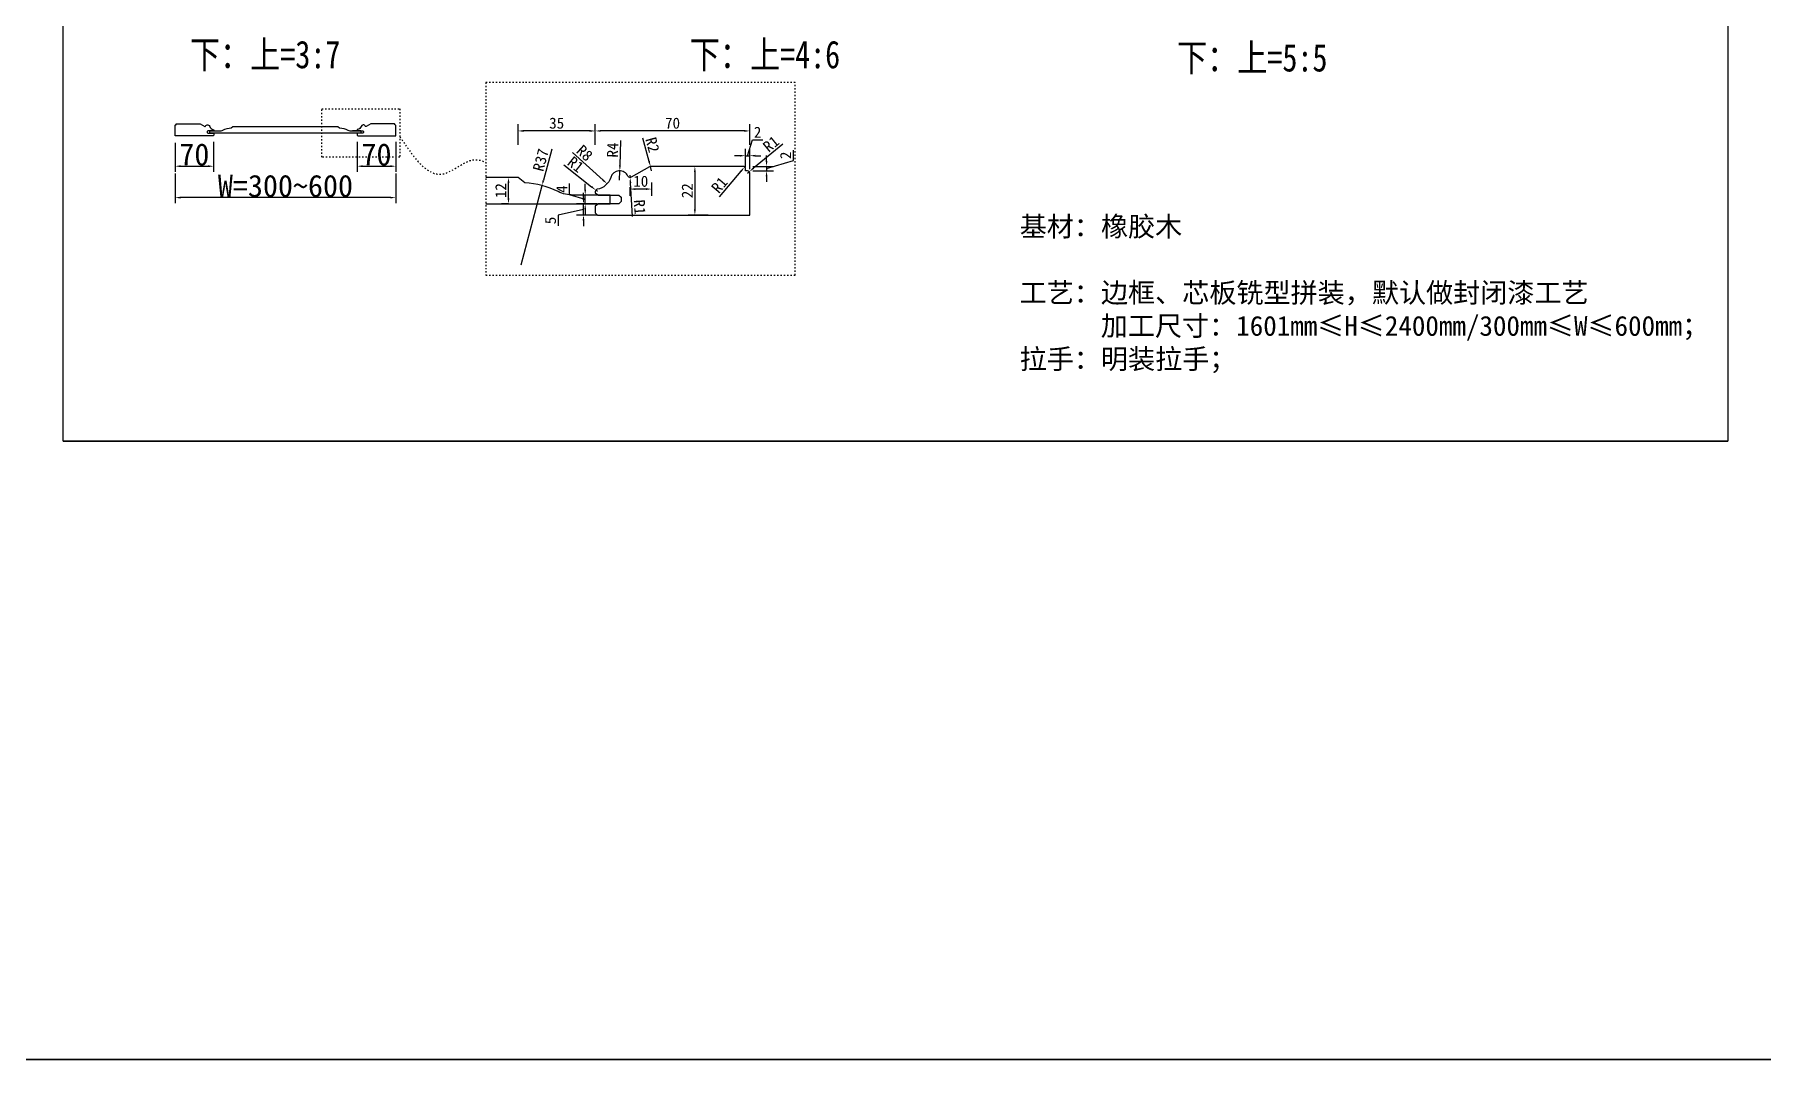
# Model space of a CAD drawing. Header units: millimetres. Extents: x 85186 to 129000, y -77269 to -36327.
# Drawn here: x 93375 to 96507, y -77269 to -75413 of the extents above; entities that cross this region are included whole.
import ezdxf

# ---------------------------------------------------------------- set-up
doc = ezdxf.new("R2010")
doc.units = ezdxf.units.MM
doc.linetypes.add('100', pattern=[30, 12, -18])
doc.styles.add('KLF-1_宋体', font='SimSun.ttf')
doc.styles.get("Standard").update_dxf_attribs({"font": 'SimSun.ttf'})
doc.styles.add('ZB_宋体', font='SimSun.ttf')
doc.styles.add('宋体', font='SimSun.ttf', dxfattribs={"width": 0.8})
doc.dimstyles.new('ZB16-1.0+4倍大样', dxfattribs={"dimscale": 10, "dimtxt": 2, "dimasz": 1, "dimexe": 1.25, "dimexo": 0.625, "dimgap": 0.4, "dimtad": 1, "dimdec": 1, "dimlfac": 0.25, "dimtxsty": 'Standard', "dimcen": 2.5, "dimclrd": 144, "dimclre": 144, "dimclrt": 4, "dimadec": 0, "dimazin": 0, "dimtfac": 1, "dimtdec": 1, "dimtmove": 1, "dimatfit": 3, "dimfxlon": 1, "dimarcsym": 0})
doc.dimstyles.new('客来福标注小', dxfattribs={"dimscale": 20, "dimtxt": 2, "dimasz": 0.5, "dimexe": 0.5, "dimexo": 0, "dimgap": 0.05, "dimtad": 1, "dimdec": 0, "dimzin": 0, "dimdsep": 46, "dimtxsty": 'Standard', "dimcen": 0, "dimclrd": 256, "dimclre": 256, "dimclrt": 256, "dimadec": 0, "dimazin": 0, "dimtfac": 1, "dimtdec": 0, "dimtofl": 0, "dimtmove": 1, "dimatfit": 3, "dimfxl": 2.2, "dimfxlon": 1, "dimtolj": 1, "dimtzin": 0, "dimarcsym": 0})

# ---------------------------------------------------------------- blocks, each defined once
blk = doc.blocks.new('*D3306')
at = {"lineweight": -2, "transparency": 16777216}
for p, q in [((93630, -75609.1), (93630, -75661.2)), ((93700, -75607.2), (93700, -75661.2)), ((93640, -75651.2), (93690, -75651.2))]:
    blk.add_line(p, q, dxfattribs=at)
at = {"transparency": 16777216}
for points in [[(93640, -75649.5), (93640, -75652.9), (93630, -75651.2)], [(93690, -75649.5), (93690, -75652.9), (93700, -75651.2)]]:
    blk.add_solid(points, dxfattribs=at)
at = {"layer": 'Defpoints', "color": 0, "transparency": 16777216}
for p in [(93630, -75609.1), (93700, -75606.6), (93700, -75651.2)]:
    blk.add_point(p, dxfattribs=at)
at = {"transparency": 16777216, "insert": (93665, -75630.2), "char_height": 40, "attachment_point": 5, "style": 'KLF-1_宋体'}
blk.add_mtext('\\A1;70', dxfattribs=at)
blk = doc.blocks.new('*D3307')
at = {"lineweight": -2, "transparency": 16777216}
for p, q in [((93960.1, -75607.2), (93960.1, -75661.2)), ((94030.1, -75607.2), (94030.1, -75661.2)), ((93970.1, -75651.2), (94020.1, -75651.2))]:
    blk.add_line(p, q, dxfattribs=at)
at = {"transparency": 16777216}
for points in [[(93970.1, -75649.5), (93970.1, -75652.9), (93960.1, -75651.2)], [(94020.1, -75649.5), (94020.1, -75652.9), (94030.1, -75651.2)]]:
    blk.add_solid(points, dxfattribs=at)
at = {"layer": 'Defpoints', "color": 0, "transparency": 16777216}
for p in [(93960.1, -75606.6), (94030.1, -75604.5), (94030.1, -75651.2)]:
    blk.add_point(p, dxfattribs=at)
at = {"transparency": 16777216, "insert": (93995.1, -75630.2), "char_height": 40, "attachment_point": 5, "style": 'KLF-1_宋体'}
blk.add_mtext('\\A1;70', dxfattribs=at)
blk = doc.blocks.new('*D3308')
at = {"lineweight": -2, "transparency": 16777216}
for p, q in [((93630, -75664.1), (93630, -75718.1)), ((94030.1, -75664.1), (94030.1, -75718.1)), ((94020.1, -75708.1), (93640, -75708.1))]:
    blk.add_line(p, q, dxfattribs=at)
at = {"transparency": 16777216}
for points in [[(93640, -75706.4), (93640, -75709.7), (93630, -75708.1)], [(94020.1, -75706.4), (94020.1, -75709.7), (94030.1, -75708.1)]]:
    blk.add_solid(points, dxfattribs=at)
at = {"layer": 'Defpoints', "color": 0, "transparency": 16777216}
for p in [(93630, -75612.9), (94030.1, -75612.9), (93630, -75708.1)]:
    blk.add_point(p, dxfattribs=at)
at = {"transparency": 16777216, "insert": (93830.1, -75687.1), "char_height": 40, "attachment_point": 5, "style": 'KLF-1_宋体'}
blk.add_mtext('\\A1;W=300~600', dxfattribs=at)
blk = doc.blocks.new('*D3309')
at = {"color": 144, "lineweight": -2, "transparency": 16777216}
for p, q in [((94234.3, -75671.4), (94221.8, -75671.4)), ((94234.3, -75709.4), (94234.3, -75681.4)), ((94234.3, -75719.4), (94221.8, -75719.4))]:
    blk.add_line(p, q, dxfattribs=at)
at = {"color": 144, "transparency": 16777216}
for points in [[(94232.7, -75681.4), (94236, -75681.4), (94234.3, -75671.4)], [(94232.7, -75709.4), (94236, -75709.4), (94234.3, -75719.4)]]:
    blk.add_solid(points, dxfattribs=at)
at = {"layer": 'Defpoints', "color": 0, "transparency": 16777216}
for p in [(94234.3, -75671.4), (94239.2, -75671.4), (94239.2, -75719.4)]:
    blk.add_point(p, dxfattribs=at)
at = {"color": 4, "transparency": 16777216, "insert": (94220.3, -75695.4), "char_height": 20, "attachment_point": 5, "rotation": 90}
blk.add_mtext('12', dxfattribs=at)
blk = doc.blocks.new('*D3310')
at = {"color": 144, "lineweight": -2, "transparency": 16777216}
for p, q in [((94391.7, -75612.3), (94391.7, -75574.8)), ((94661.7, -75587.3), (94401.7, -75587.3)), ((94671.7, -75612.3), (94671.7, -75574.8))]:
    blk.add_line(p, q, dxfattribs=at)
at = {"color": 144, "transparency": 16777216}
for points in [[(94401.7, -75585.6), (94401.7, -75589), (94391.7, -75587.3)], [(94661.7, -75585.6), (94661.7, -75589), (94671.7, -75587.3)]]:
    blk.add_solid(points, dxfattribs=at)
at = {"layer": 'Defpoints', "color": 0, "transparency": 16777216}
for p in [(94391.7, -75587.3), (94671.7, -75645.9), (94391.7, -75667)]:
    blk.add_point(p, dxfattribs=at)
at = {"color": 4, "transparency": 16777216, "insert": (94531.7, -75573.3), "char_height": 20, "attachment_point": 5}
blk.add_mtext('70', dxfattribs=at)
blk = doc.blocks.new('*D3311')
at = {"color": 144, "lineweight": -2, "transparency": 16777216}
for p, q in [((94251.7, -75612.3), (94251.7, -75574.8)), ((94381.7, -75587.3), (94261.7, -75587.3)), ((94391.7, -75612.3), (94391.7, -75574.8))]:
    blk.add_line(p, q, dxfattribs=at)
at = {"color": 144, "transparency": 16777216}
for points in [[(94261.7, -75585.6), (94261.7, -75589), (94251.7, -75587.3)], [(94381.7, -75585.6), (94381.7, -75589), (94391.7, -75587.3)]]:
    blk.add_solid(points, dxfattribs=at)
at = {"layer": 'Defpoints', "color": 0, "transparency": 16777216}
for p in [(94251.7, -75587.3), (94251.7, -75641.4), (94391.7, -75667)]:
    blk.add_point(p, dxfattribs=at)
at = {"color": 4, "transparency": 16777216, "insert": (94321.7, -75573.3), "char_height": 20, "attachment_point": 5}
blk.add_mtext('35', dxfattribs=at)
blk = doc.blocks.new('*D3312')
at = {"color": 144, "lineweight": -2, "transparency": 16777216}
for p, q in [((94596.1, -75651.6), (94559.7, -75651.6)), ((94572.2, -75661.6), (94572.2, -75729.6)), ((94596.1, -75739.6), (94559.7, -75739.6))]:
    blk.add_line(p, q, dxfattribs=at)
at = {"color": 144, "transparency": 16777216}
for points in [[(94570.5, -75661.6), (94573.8, -75661.6), (94572.2, -75651.6)], [(94570.5, -75729.6), (94573.8, -75729.6), (94572.2, -75739.6)]]:
    blk.add_solid(points, dxfattribs=at)
at = {"layer": 'Defpoints', "color": 0, "transparency": 16777216}
for p in [(94602.3, -75651.6), (94572.2, -75739.6), (94602.3, -75739.6)]:
    blk.add_point(p, dxfattribs=at)
at = {"color": 4, "transparency": 16777216, "insert": (94558.2, -75695.6), "char_height": 20, "attachment_point": 5, "rotation": 90}
blk.add_mtext('22', dxfattribs=at)
blk = doc.blocks.new('*D3313')
at = {"color": 144, "lineweight": -2, "transparency": 16777216}
for p, q in [((94344.9, -75702.8), (94344.9, -75682.5)), ((94373.4, -75693.4), (94373.4, -75683.4)), ((94373.4, -75711.4), (94344.9, -75702.8)), ((94374.5, -75703.4), (94360.9, -75703.4)), ((94374.5, -75719.4), (94360.9, -75719.4)), ((94373.4, -75719.4), (94373.4, -75703.4)), ((94373.4, -75719.4), (94373.4, -75703.4)), ((94373.4, -75729.4), (94373.4, -75739.4))]:
    blk.add_line(p, q, dxfattribs=at)
at = {"color": 144, "transparency": 16777216}
for points in [[(94371.7, -75693.4), (94375.1, -75693.4), (94373.4, -75703.4)], [(94371.7, -75729.4), (94375.1, -75729.4), (94373.4, -75719.4)]]:
    blk.add_solid(points, dxfattribs=at)
at = {"layer": 'Defpoints', "color": 0, "transparency": 16777216}
for p in [(94373.4, -75703.4), (94380.8, -75703.4), (94380.8, -75719.4)]:
    blk.add_point(p, dxfattribs=at)
at = {"color": 4, "transparency": 16777216, "insert": (94330.9, -75692.7), "char_height": 20, "attachment_point": 5, "rotation": 90}
blk.add_mtext('4', dxfattribs=at)
blk = doc.blocks.new('*D3314')
at = {"color": 144, "lineweight": -2, "transparency": 16777216}
for p, q in [((94395.3, -75719.4), (94357.8, -75719.4)), ((94370.3, -75709.4), (94370.3, -75699.4)), ((94370.3, -75739.6), (94370.3, -75719.4)), ((94370.3, -75739.6), (94370.3, -75719.4)), ((94370.3, -75729.5), (94324.5, -75740.1)), ((94324.5, -75740.1), (94324.5, -75758.9)), ((94395.3, -75739.6), (94357.8, -75739.6)), ((94370.3, -75749.6), (94370.3, -75759.6))]:
    blk.add_line(p, q, dxfattribs=at)
at = {"color": 144, "transparency": 16777216}
for points in [[(94368.6, -75709.4), (94372, -75709.4), (94370.3, -75719.4)], [(94368.6, -75749.6), (94372, -75749.6), (94370.3, -75739.6)]]:
    blk.add_solid(points, dxfattribs=at)
at = {"layer": 'Defpoints', "color": 0, "transparency": 16777216}
for p in [(94370.3, -75719.4), (94409.5, -75719.4), (94409.5, -75739.6)]:
    blk.add_point(p, dxfattribs=at)
at = {"color": 4, "transparency": 16777216, "insert": (94310.5, -75749.5), "char_height": 20, "attachment_point": 5, "rotation": 90}
blk.add_mtext('5', dxfattribs=at)
blk = doc.blocks.new('*D3315')
at = {"color": 144, "lineweight": -2, "transparency": 16777216}
for p, q in [((94750.6, -75641), (94750.6, -75622)), ((94677.1, -75651.6), (94714.6, -75651.6)), ((94677.1, -75659.6), (94714.6, -75659.6)), ((94702.1, -75641.6), (94702.1, -75631.6)), ((94702.1, -75655.6), (94750.6, -75641)), ((94702.1, -75651.6), (94702.1, -75659.6)), ((94702.1, -75651.6), (94702.1, -75659.6)), ((94702.1, -75669.6), (94702.1, -75679.6))]:
    blk.add_line(p, q, dxfattribs=at)
at = {"color": 144, "transparency": 16777216}
for points in [[(94700.4, -75641.6), (94703.7, -75641.6), (94702.1, -75651.6)], [(94700.4, -75669.6), (94703.7, -75669.6), (94702.1, -75659.6)]]:
    blk.add_solid(points, dxfattribs=at)
at = {"layer": 'Defpoints', "color": 0, "transparency": 16777216}
for p in [(94639.9, -75651.6), (94666.3, -75659.6), (94702.1, -75659.6)]:
    blk.add_point(p, dxfattribs=at)
at = {"color": 4, "transparency": 16777216, "insert": (94736.6, -75631.5), "char_height": 20, "attachment_point": 5, "rotation": 90}
blk.add_mtext('2', dxfattribs=at)
blk = doc.blocks.new('*D3316')
at = {"color": 144, "lineweight": -2, "transparency": 16777216}
for p, q in [((94663.7, -75653.3), (94663.7, -75619.7)), ((94667.7, -75632.2), (94676.3, -75603.7)), ((94671.7, -75656.8), (94671.7, -75619.7)), ((94676.3, -75603.7), (94695.3, -75603.7)), ((94653.7, -75632.2), (94643.7, -75632.2)), ((94663.7, -75632.2), (94671.7, -75632.2)), ((94663.7, -75632.2), (94671.7, -75632.2)), ((94681.7, -75632.2), (94691.7, -75632.2))]:
    blk.add_line(p, q, dxfattribs=at)
at = {"color": 144, "transparency": 16777216}
for points in [[(94653.7, -75630.5), (94653.7, -75633.8), (94663.7, -75632.2)], [(94681.7, -75630.5), (94681.7, -75633.8), (94671.7, -75632.2)]]:
    blk.add_solid(points, dxfattribs=at)
at = {"layer": 'Defpoints', "color": 0, "transparency": 16777216}
for p in [(94663.7, -75659.6), (94671.7, -75632.2), (94671.7, -75663)]:
    blk.add_point(p, dxfattribs=at)
at = {"color": 4, "transparency": 16777216, "insert": (94685.8, -75589.7), "char_height": 20, "attachment_point": 5}
blk.add_mtext('2', dxfattribs=at)
blk = doc.blocks.new('*D3317')
at = {"color": 144, "lineweight": -2, "transparency": 16777216}
for p, q in [((94437.5, -75604.9), (94436.4, -75649.6)), ((94435.7, -75676.3), (94436.1, -75659.6))]:
    blk.add_line(p, q, dxfattribs=at)
at = {"color": 144, "transparency": 16777216}
blk.add_solid([(94434.7, -75649.6), (94438, -75649.6), (94436.1, -75659.6)], dxfattribs=at)
at = {"layer": 'Defpoints', "color": 0, "transparency": 16777216}
for p in [(94436.1, -75659.6), (94435.7, -75676.3)]:
    blk.add_point(p, dxfattribs=at)
at = {"color": 4, "transparency": 16777216, "insert": (94423, -75621.9), "char_height": 20, "attachment_point": 5, "rotation": 88.604}
blk.add_mtext('R4', dxfattribs=at)
blk = doc.blocks.new('*D3318')
at = {"color": 144, "lineweight": -2, "transparency": 16777216}
blk.add_line((94350.3, -75626.3), (94405.7, -75676.4), dxfattribs=at)
at = {"color": 144, "transparency": 16777216}
blk.add_solid([(94406.8, -75675.2), (94404.6, -75677.7), (94413.1, -75683.1)], dxfattribs=at)
at = {"layer": 'Defpoints', "color": 0, "transparency": 16777216}
for p in [(94389.9, -75662.2), (94413.1, -75683.1)]:
    blk.add_point(p, dxfattribs=at)
at = {"color": 4, "transparency": 16777216, "insert": (94372.3, -75627.4), "char_height": 20, "attachment_point": 5, "rotation": 317.8662}
blk.add_mtext('R8', dxfattribs=at)
blk = doc.blocks.new('*D3319')
at = {"color": 144, "lineweight": -2, "transparency": 16777216}
for p, q in [((94477.4, -75599.9), (94489, -75642.2)), ((94493.8, -75659.6), (94491.7, -75651.9))]:
    blk.add_line(p, q, dxfattribs=at)
at = {"color": 144, "transparency": 16777216}
blk.add_solid([(94490.6, -75641.8), (94487.4, -75642.7), (94491.7, -75651.9)], dxfattribs=at)
at = {"layer": 'Defpoints', "color": 0, "transparency": 16777216}
for p in [(94491.7, -75651.9), (94493.8, -75659.6)]:
    blk.add_point(p, dxfattribs=at)
at = {"color": 4, "transparency": 16777216, "insert": (94495.4, -75612.5), "char_height": 20, "attachment_point": 5, "rotation": 285.3427}
blk.add_mtext('R2', dxfattribs=at)
blk = doc.blocks.new('*D3320')
at = {"color": 144, "lineweight": -2, "transparency": 16777216}
for p, q in [((94731.7, -75611.1), (94678.5, -75654.7)), ((94667.7, -75663.6), (94670.8, -75661.1))]:
    blk.add_line(p, q, dxfattribs=at)
at = {"color": 144, "transparency": 16777216}
blk.add_solid([(94677.5, -75653.4), (94679.6, -75656), (94670.8, -75661.1)], dxfattribs=at)
at = {"layer": 'Defpoints', "color": 0, "transparency": 16777216}
for p in [(94667.7, -75663.6), (94670.8, -75661.1)]:
    blk.add_point(p, dxfattribs=at)
at = {"color": 4, "transparency": 16777216, "insert": (94710.1, -75610.7), "char_height": 20, "attachment_point": 5, "rotation": 39.3786}
blk.add_mtext('R1', dxfattribs=at)
blk = doc.blocks.new('*D3321')
at = {"color": 144, "lineweight": -2, "transparency": 16777216}
blk.add_line((94616.7, -75706.6), (94655.9, -75660.2), dxfattribs=at)
at = {"color": 144, "transparency": 16777216}
blk.add_solid([(94654.6, -75659.1), (94657.1, -75661.3), (94662.3, -75652.5)], dxfattribs=at)
at = {"layer": 'Defpoints', "color": 0, "transparency": 16777216}
for p in [(94659.7, -75655.6), (94662.3, -75652.5)]:
    blk.add_point(p, dxfattribs=at)
at = {"color": 4, "transparency": 16777216, "insert": (94616.6, -75685), "char_height": 20, "attachment_point": 5, "rotation": 49.8134}
blk.add_mtext('R1', dxfattribs=at)
blk = doc.blocks.new('*D3322')
at = {"color": 144, "lineweight": -2, "transparency": 16777216}
for p, q in [((94454.5, -75667.6), (94454.7, -75671.6)), ((94459.3, -75742.5), (94455.4, -75681.6))]:
    blk.add_line(p, q, dxfattribs=at)
blk.add_arc((94454.5, -75667.6), 4, 270, 273.6833, dxfattribs=at)
at = {"color": 144, "transparency": 16777216}
blk.add_solid([(94457.1, -75681.5), (94453.7, -75681.7), (94454.7, -75671.6)], dxfattribs=at)
at = {"layer": 'Defpoints', "color": 0, "transparency": 16777216}
for p in [(94454.5, -75667.6), (94454.7, -75671.6)]:
    blk.add_point(p, dxfattribs=at)
at = {"color": 4, "transparency": 16777216, "insert": (94472.2, -75725.2), "char_height": 20, "attachment_point": 5, "rotation": 273.6833}
blk.add_mtext('R1', dxfattribs=at)
blk = doc.blocks.new('*D3323')
at = {"color": 144, "lineweight": -2, "transparency": 16777216}
for p, q in [((94334.7, -75648.8), (94384.7, -75688.3)), ((94395.7, -75697), (94392.6, -75694.5))]:
    blk.add_line(p, q, dxfattribs=at)
at = {"color": 144, "transparency": 16777216}
blk.add_solid([(94385.8, -75687), (94383.7, -75689.6), (94392.6, -75694.5)], dxfattribs=at)
at = {"layer": 'Defpoints', "color": 0, "transparency": 16777216}
for p in [(94392.6, -75694.5), (94395.7, -75697)]:
    blk.add_point(p, dxfattribs=at)
at = {"color": 4, "transparency": 16777216, "insert": (94356.2, -75648), "char_height": 20, "attachment_point": 5, "rotation": 321.741}
blk.add_mtext('R1', dxfattribs=at)
blk = doc.blocks.new('*D3324')
at = {"color": 144, "lineweight": -2, "transparency": 16777216}
for p, q in [((94454.5, -75688.9), (94454.5, -75705.1)), ((94493.8, -75680.9), (94493.8, -75705.1)), ((94483.8, -75692.6), (94464.5, -75692.6))]:
    blk.add_line(p, q, dxfattribs=at)
at = {"color": 144, "transparency": 16777216}
for points in [[(94464.5, -75690.9), (94464.5, -75694.3), (94454.5, -75692.6)], [(94483.8, -75690.9), (94483.8, -75694.3), (94493.8, -75692.6)]]:
    blk.add_solid(points, dxfattribs=at)
at = {"layer": 'Defpoints', "color": 0, "transparency": 16777216}
for p in [(94454.5, -75682.7), (94493.8, -75674.7), (94454.5, -75692.6)]:
    blk.add_point(p, dxfattribs=at)
at = {"color": 4, "transparency": 16777216, "insert": (94474.1, -75678.6), "char_height": 20, "attachment_point": 5}
blk.add_mtext('10', dxfattribs=at)
blk = doc.blocks.new('*D3325')
at = {"color": 144, "lineweight": -2, "transparency": 16777216}
for p, q in [((94312.6, -75620.1), (94297.7, -75676.5)), ((94257.4, -75829.7), (94295.2, -75686.2))]:
    blk.add_line(p, q, dxfattribs=at)
at = {"color": 144, "transparency": 16777216}
blk.add_solid([(94296.1, -75676.1), (94299.3, -75676.9), (94295.2, -75686.2)], dxfattribs=at)
at = {"layer": 'Defpoints', "color": 0, "transparency": 16777216}
for p in [(94295.2, -75686.2), (94257.4, -75829.7)]:
    blk.add_point(p, dxfattribs=at)
at = {"color": 4, "transparency": 16777216, "insert": (94292.9, -75639.9), "char_height": 20, "attachment_point": 5, "rotation": 75.2365}
blk.add_mtext('R37', dxfattribs=at)

msp = doc.modelspace()

# ---------------------------------------------------------------- linework, layer by layer
for p, q in [((93427.047, -76149.384), (96444.145, -76149.384)), ((85317.176, -77269.2), (128998.287, -77269.2))]:
    msp.add_line(p, q)
msp.add_lwpolyline([(85318.615, -36326.918), (128998.287, -36326.918), (128998.287, -77269.2), (85318.615, -77269.2)], close=True)
at = {"color": 0}
msp.add_lwpolyline([(93427.047, -73260.69), (96444.145, -73260.69), (96444.145, -76149.384), (93427.047, -76149.384)], close=True, dxfattribs=at)
at = {"color": 251, "linetype": '100', "ltscale": 0.2}
for points in [[(94753.855, -75499.587), (94193.32, -75499.587), (94193.32, -75848.285), (94753.855, -75848.285)], [(93896.036, -75547.443), (94037.664, -75547.443), (94037.664, -75634.808), (93896.036, -75634.808)]]:
    msp.add_lwpolyline(points, close=True, dxfattribs=at)
at = {"color": 2}
for points in [[(93660.007, -75574.256), (93674.488, -75574.256, -0.12745819), (93675.46, -75574.508), (93683.78, -75579.13, 0.12745819), (93684.266, -75579.256), (93684.316, -75579.256, 0.29244953), (93685.224, -75578.675, -0.69337529), (93693.007, -75579.256, 0.28190012), (93699.171, -75584.611, -0.36647764), (93700.007, -75585.598), (93700.007, -75586.205), (93698.507, -75587.205), (93689.307, -75587.205), (93688.307, -75588.205), (93688.307, -75590.205), (93689.307, -75591.205), (93698.507, -75591.205), (93700.007, -75592.205), (93700.007, -75595.256), (93699.007, -75596.256), (93630.007, -75596.256), (93630.007, -75577.256, -0.41421356), (93631.007, -75576.256), (93632.007, -75576.256), (93632.007, -75575.256, -0.41421356), (93633.007, -75574.256), (93674.488, -75574.256)], [(93966.801, -75587.205), (93951.694, -75587.205), (93966.801, -75587.205), (93966.801, -75591.205), (93693.307, -75591.205), (93693.307, -75587.205), (93710.006, -75587.205, 0.11079369), (93716.841, -75585.672, -0.10682062), (93732.004, -75581.705), (93735.007, -75579.205), (93925.101, -75579.205), (93928.103, -75581.705, -0.10682062), (93943.266, -75585.672, 0.11079369), (93950.101, -75587.205), (93966.801, -75587.205), (93957.901, -75587.205)], [(94000.101, -75574.256), (93985.619, -75574.256, 0.12745819), (93984.648, -75574.508), (93976.327, -75579.13, -0.12745819), (93975.842, -75579.256), (93975.791, -75579.256, -0.29244953), (93974.883, -75578.675, 0.69337529), (93967.101, -75579.256, -0.28190012), (93960.936, -75584.611, 0.36647764), (93960.101, -75585.598), (93960.101, -75586.205), (93961.601, -75587.205), (93970.801, -75587.205), (93971.801, -75588.205), (93971.801, -75590.205), (93970.801, -75591.205), (93961.601, -75591.205), (93960.101, -75592.205), (93960.101, -75595.256), (93961.101, -75596.256), (94030.101, -75596.256), (94030.101, -75577.256, 0.41421356), (94029.101, -75576.256), (94028.101, -75576.256), (94028.101, -75575.256, 0.41421356), (94027.101, -75574.256), (93985.619, -75574.256)], [(94551.728, -75651.593), (94493.801, -75651.593, 0.12745819), (94489.916, -75652.599), (94456.634, -75671.089, -0.12745819), (94454.692, -75671.593), (94454.49, -75671.593, -0.29244953), (94450.859, -75669.27, 0.69337529), (94419.728, -75671.593, -0.28190012), (94395.069, -75693.013, 0.36647764), (94391.728, -75696.958), (94391.728, -75699.389), (94397.728, -75703.389), (94434.528, -75703.389), (94438.528, -75707.389), (94438.528, -75715.389), (94434.528, -75719.389), (94397.728, -75719.389), (94391.728, -75723.389), (94391.728, -75735.593), (94395.728, -75739.593), (94671.728, -75739.593), (94671.728, -75663.593, 0.41421356), (94667.728, -75659.593), (94663.728, -75659.593), (94663.728, -75655.593, 0.41421356), (94659.728, -75651.593), (94493.801, -75651.593)], [(94193.32, -75719.389), (94418.528, -75719.389), (94418.528, -75703.389), (94351.729, -75703.389, -0.11079369), (94324.389, -75697.255, 0.10682062), (94263.737, -75681.39), (94251.728, -75671.39), (94193.32, -75671.39)]]:
    msp.add_lwpolyline(points, format="xyb", dxfattribs=at)
at = {"color": 251, "linetype": '100', "ltscale": 0.2}
msp.add_open_spline([(94037.664, -75598.08), (94062.612, -75635.174), (94101.874, -75693.55), (94161.434, -75633.875), (94186.232, -75640.641), (94193.32, -75644.318)], degree=3, knots=[0, 0, 0, 0, 104.12393614, 163.86704004, 188.21827368, 188.21827368, 188.21827368, 188.21827368], dxfattribs=at)

# ---------------------------------------------------------------- texts
at = {"color": 0, "char_height": 50, "width": 365.74022, "attachment_point": 1, "style": '宋体'}
for s, insert in [('下：上=3:7', (93657.14, -75423.785)), ('下：上=4:6', (94562.949, -75423.785)), ('下：上=5:5', (95446.087, -75429.612))]:
    msp.add_mtext(s, dxfattribs=dict(at, insert=insert))
at = {"lineweight": 25, "insert": (95160.824, -75742.309), "char_height": 36, "width": 1300.14397, "attachment_point": 1, "style": 'ZB_宋体'}
msp.add_mtext('基材：橡胶木\\P     \\P工艺：边框、芯板铣型拼装，默认做封闭漆工艺\\P      加工尺寸：1601mm≤H≤2400mm/300mm≤W≤600mm；\\P拉手：明装拉手；', dxfattribs=at)

# ---------------------------------------------------------------- dimensions: what is measured, and where the dimension line sits
for base, p1, p2, angle, picture, middle in [((94251.728, -75587.284), (94391.728, -75667.016), (94251.728, -75641.448), 180, '*D3311', (94321.728, -75573.284)), ((94391.728, -75587.284), (94671.728, -75645.939), (94391.728, -75667.016), 180, '*D3310', (94531.728, -75573.284)), ((94702.071, -75659.593), (94639.875, -75651.593), (94666.293, -75659.593), 90, '*D3315', (94736.571, -75637.043)), ((94572.17, -75739.593), (94602.337, -75651.593), (94602.337, -75739.593), 90, '*D3312', (94558.17, -75695.593)), ((94234.325, -75671.39), (94239.233, -75719.389), (94239.233, -75671.39), 90, '*D3309', (94220.325, -75695.389)), ((94373.405, -75703.389), (94380.79, -75719.389), (94380.79, -75703.389), 90, '*D3313', (94330.905, -75698.839))]:
    dim = msp.add_linear_dim(base=base, p1=p1, p2=p2, angle=angle, dimstyle='ZB16-1.0+4倍大样')
    dim.commit()
    dim.dimension.update_dxf_attribs({"geometry": picture, "text_midpoint": middle})
dim = msp.add_radius_dim(center=(94493.801, -75659.593), mpoint=(94491.685, -75651.878), dimstyle='ZB16-1.0+4倍大样')
dim.commit()
dim.dimension.update_dxf_attribs({"geometry": '*D3319', "text_midpoint": (94495.406, -75612.53)})
dim = msp.add_linear_dim(base=(94671.728, -75632.179), p1=(94663.728, -75659.593), p2=(94671.728, -75663.011), dimstyle='ZB16-1.0+4倍大样')
dim.commit()
dim.dimension.update_dxf_attribs({"geometry": '*D3316', "text_midpoint": (94680.278, -75589.679)})
for center, mpoint, picture, middle in [((94667.728, -75663.593), (94670.82, -75661.055), '*D3320', (94719.018, -75621.495)), ((94395.728, -75696.958), (94392.587, -75694.482), '*D3323', (94347.539, -75658.956)), ((94659.728, -75655.593), (94662.309, -75652.537), '*D3321', (94627.249, -75694.045)), ((94454.49, -75667.593), (94454.747, -75671.584), '*D3322', (94458.259, -75726.138))]:
    dim = msp.add_radius_dim(center=center, mpoint=mpoint, dimstyle='ZB16-1.0+4倍大样')
    dim.commit()
    dim.dimension.update_dxf_attribs({"geometry": picture, "text_midpoint": middle, "dimtype": 164})
at = {"color": 0}
for base, p1, p2, picture, middle in [((93700.007, -75651.194), (93630.007, -75609.102), (93700.007, -75606.576), '*D3306', (93665.007, -75630.194)), ((94030.101, -75651.194), (93960.101, -75606.576), (94030.101, -75604.533), '*D3307', (93995.101, -75630.194))]:
    dim = msp.add_linear_dim(base=base, p1=p1, p2=p2, dimstyle='客来福标注小', override={"dimtxsty": 'KLF-1_宋体'}, dxfattribs=at)
    dim.commit()
    dim.dimension.update_dxf_attribs({"geometry": picture, "text_midpoint": middle})
dim = msp.add_linear_dim(base=(93630.007, -75708.082), p1=(94030.101, -75612.923), p2=(93630.007, -75612.923), text='W=300~600', dimstyle='客来福标注小', override={"dimtxsty": 'KLF-1_宋体'}, dxfattribs=at)
dim.commit()
dim.dimension.update_dxf_attribs({"geometry": '*D3308', "text_midpoint": (93830.054, -75687.082)})
for center, mpoint, text, picture, middle in [((94257.356, -75829.65), (94295.172, -75686.152), 'R37', '*D3325', (94292.89, -75639.875)), ((94435.728, -75676.259), (94436.134, -75659.597), 'R4', '*D3317', (94423.049, -75621.916))]:
    dim = msp.add_radius_dim(center=center, mpoint=mpoint, text=text, dimstyle='ZB16-1.0+4倍大样')
    dim.commit()
    dim.dimension.update_dxf_attribs({"geometry": picture, "text_midpoint": middle})
dim = msp.add_radius_dim(center=(94389.911, -75662.172), mpoint=(94413.101, -75683.149), text='R8', dimstyle='ZB16-1.0+4倍大样')
dim.commit()
dim.dimension.update_dxf_attribs({"geometry": '*D3318', "text_midpoint": (94362.92, -75637.754), "dimtype": 164})
dim = msp.add_linear_dim(base=(94454.49, -75692.592), p1=(94493.801, -75674.665), p2=(94454.49, -75682.665), text='10', dimstyle='ZB16-1.0+4倍大样')
dim.commit()
dim.dimension.update_dxf_attribs({"geometry": '*D3324', "text_midpoint": (94474.146, -75692.592), "dimtype": 160})
dim = msp.add_linear_dim(base=(94370.284, -75719.389), p1=(94409.531, -75739.593), p2=(94409.531, -75719.389), angle=90, text='5', dimstyle='ZB16-1.0+4倍大样')
dim.commit()
dim.dimension.update_dxf_attribs({"geometry": '*D3314', "text_midpoint": (94324.451, -75744.107), "dimtype": 160})

doc.saveas('drawing.dxf')
